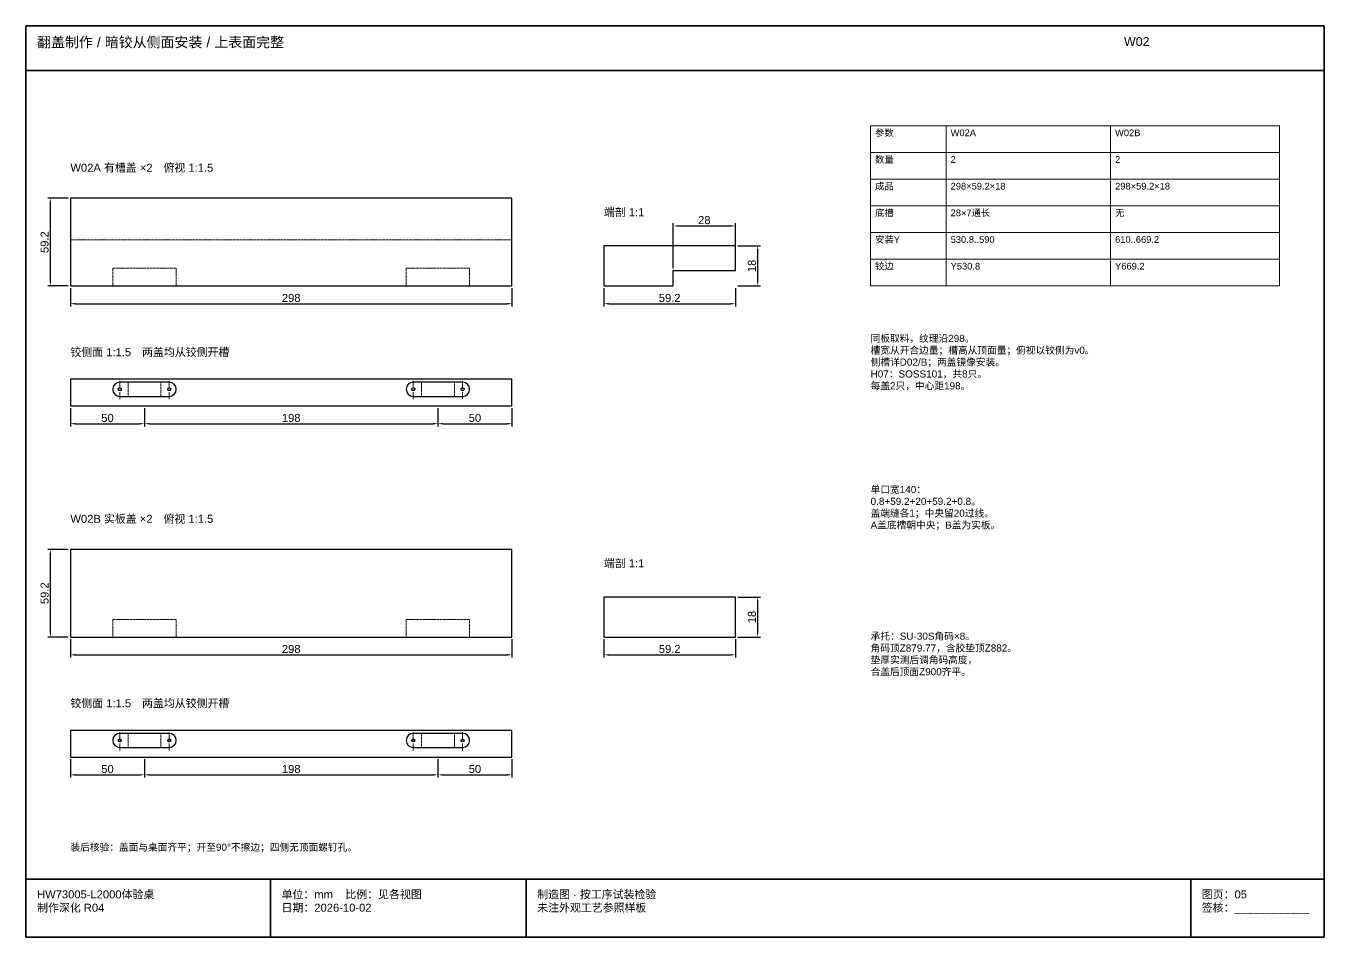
# Model space of a CAD drawing. Header units: millimetres. Extents: x 5 to 252589, y 5 to 415.
# Drawn here: x 48005 to 48589, y 5 to 415 of the extents above; entities that cross this region are included whole.
import ezdxf

# ---------------------------------------------------------------- set-up
doc = ezdxf.new("R2010")
doc.units = ezdxf.units.MM
doc.linetypes.add('CENTER', pattern=[5.08, 3.175, -0.635, 0.635, -0.635])
doc.linetypes.add('DASHED', pattern=[1.524, 1.27, -0.254])
for name, color, linetype, lineweight in [('CENTER', 8, 'CENTER', 13), ('DIM', 7, 'Continuous', 13), ('FRAME', 7, 'Continuous', 35), ('HIDDEN', 8, 'DASHED', 13), ('NOTE', 7, 'Continuous', 18), ('OUTLINE', 7, 'Continuous', 25)]:
    doc.layers.add(name, color=color, linetype=linetype, lineweight=lineweight)
doc.styles.add('CN', font='Arial Unicode.ttf')
doc.dimstyles.new('V1', dxfattribs={"dimtxt": 3.6, "dimasz": 2.2, "dimexe": 1.2, "dimexo": 1, "dimgap": 0.8, "dimtad": 1, "dimdsep": 46, "dimtxsty": 'CN', "dimcen": 2.5, "dimclrd": 7, "dimclre": 7, "dimclrt": 7, "dimazin": 3, "dimtfac": 1, "dimtmove": 0, "dimatfit": 3})
doc.dimstyles.new('V1_5', dxfattribs={"dimtxt": 3.6, "dimasz": 2.2, "dimexe": 1.2, "dimexo": 1, "dimgap": 0.8, "dimtad": 1, "dimlfac": 1.5, "dimdsep": 46, "dimtxsty": 'CN', "dimcen": 2.5, "dimclrd": 7, "dimclre": 7, "dimclrt": 7, "dimazin": 3, "dimtfac": 1, "dimtmove": 0, "dimatfit": 3})

msp = doc.modelspace()

# ---------------------------------------------------------------- linework, layer by layer
at = {"layer": 'CENTER'}
for p, q in [((48047.22083, 246.98333), (48047.22083, 256.31667)), ((48069.44583, 246.98333), (48069.44583, 256.31667)), ((48179.22083, 246.98333), (48179.22083, 256.31667)), ((48201.44583, 246.98333), (48201.44583, 256.31667)), ((48047.22083, 88.98333), (48047.22083, 98.31667)), ((48069.44583, 88.98333), (48069.44583, 98.31667)), ((48179.22083, 88.98333), (48179.22083, 98.31667)), ((48201.44583, 88.98333), (48201.44583, 98.31667))]:
    msp.add_line(p, q, dxfattribs=at)
at = {"layer": 'DIM'}
for p, q in [((48419, 370), (48419, 298)), ((48493, 370), (48493, 298)), ((48385, 358), (48569, 358)), ((48385, 346), (48569, 346)), ((48385, 334), (48569, 334)), ((48385, 322), (48569, 322)), ((48385, 310), (48569, 310))]:
    msp.add_line(p, q, dxfattribs=at)
msp.add_lwpolyline([(48385, 298), (48569, 298), (48569, 370), (48385, 370)], close=True, dxfattribs=at)
at = {"layer": 'FRAME'}
for p, q in [((48005, 395), (48589, 395)), ((48005, 31), (48589, 31)), ((48115, 5), (48115, 31)), ((48230, 5), (48230, 31)), ((48529, 5), (48529, 31))]:
    msp.add_line(p, q, dxfattribs=at)
msp.add_lwpolyline([(48005, 5), (48589, 5), (48589, 415), (48005, 415)], close=True, dxfattribs=at)
at = {"layer": 'HIDDEN'}
msp.add_line((48025, 318.8), (48223.66667, 318.8), dxfattribs=at)
for points in [[(48044.04583, 298), (48072.62083, 298), (48072.62083, 305.9375), (48044.04583, 305.9375)], [(48176.04583, 298), (48204.62083, 298), (48204.62083, 305.9375), (48176.04583, 305.9375)], [(48050.925, 248.31667), (48065.74167, 248.31667), (48065.74167, 254.66667), (48050.925, 254.66667)], [(48182.925, 248.31667), (48197.74167, 248.31667), (48197.74167, 254.66667), (48182.925, 254.66667)], [(48044.04583, 140), (48072.62083, 140), (48072.62083, 147.9375), (48044.04583, 147.9375)], [(48176.04583, 140), (48204.62083, 140), (48204.62083, 147.9375), (48176.04583, 147.9375)], [(48050.925, 90.31667), (48065.74167, 90.31667), (48065.74167, 96.66667), (48050.925, 96.66667)], [(48182.925, 90.31667), (48197.74167, 90.31667), (48197.74167, 96.66667), (48182.925, 96.66667)]]:
    msp.add_lwpolyline(points, close=True, dxfattribs=at)
at = {"layer": 'OUTLINE'}
for p, q in [((48044.04583, 251.49167), (48044.04583, 251.49167)), ((48069.44583, 254.66667), (48047.22083, 254.66667)), ((48072.62083, 251.49167), (48072.62083, 251.49167)), ((48176.04583, 251.49167), (48176.04583, 251.49167)), ((48201.44583, 254.66667), (48179.22083, 254.66667)), ((48204.62083, 251.49167), (48204.62083, 251.49167)), ((48047.22083, 248.31667), (48069.44583, 248.31667)), ((48179.22083, 248.31667), (48201.44583, 248.31667)), ((48044.04583, 93.49167), (48044.04583, 93.49167)), ((48069.44583, 96.66667), (48047.22083, 96.66667)), ((48072.62083, 93.49167), (48072.62083, 93.49167)), ((48176.04583, 93.49167), (48176.04583, 93.49167)), ((48201.44583, 96.66667), (48179.22083, 96.66667)), ((48204.62083, 93.49167), (48204.62083, 93.49167)), ((48047.22083, 90.31667), (48069.44583, 90.31667)), ((48179.22083, 90.31667), (48201.44583, 90.31667))]:
    msp.add_line(p, q, dxfattribs=at)
for points in [[(48025, 298), (48223.66667, 298), (48223.66667, 337.46667), (48025, 337.46667)], [(48265, 298), (48296.2, 298), (48296.2, 305), (48324.2, 305), (48324.2, 316), (48265, 316)], [(48025, 244), (48223.66667, 244), (48223.66667, 256), (48025, 256)], [(48025, 140), (48223.66667, 140), (48223.66667, 179.46667), (48025, 179.46667)], [(48265, 140), (48324.2, 140), (48324.2, 158), (48265, 158)], [(48025, 86), (48223.66667, 86), (48223.66667, 98), (48025, 98)]]:
    msp.add_lwpolyline(points, close=True, dxfattribs=at)
for centre in [(48047.22083, 251.49167), (48069.44583, 251.49167), (48179.22083, 251.49167), (48201.44583, 251.49167), (48047.22083, 93.49167), (48069.44583, 93.49167), (48179.22083, 93.49167), (48201.44583, 93.49167)]:
    msp.add_circle(centre, 0.66667, dxfattribs=at)
for centre, start, end in [((48047.22083, 251.49167), 90, 180), ((48047.22083, 251.49167), 180, 270), ((48069.44583, 251.49167), 0, 90), ((48069.44583, 251.49167), 270, 360), ((48179.22083, 251.49167), 90, 180), ((48179.22083, 251.49167), 180, 270), ((48201.44583, 251.49167), 0, 90), ((48201.44583, 251.49167), 270, 360), ((48047.22083, 93.49167), 90, 180), ((48047.22083, 93.49167), 180, 270), ((48069.44583, 93.49167), 0, 90), ((48069.44583, 93.49167), 270, 360), ((48179.22083, 93.49167), 90, 180), ((48179.22083, 93.49167), 180, 270), ((48201.44583, 93.49167), 0, 90), ((48201.44583, 93.49167), 270, 360)]:
    msp.add_arc(centre, 3.175, start, end, dxfattribs=at)

# ---------------------------------------------------------------- texts
at = {"layer": 'NOTE', "attachment_point": 1, "style": 'CN'}
for s, insert, char_height, width in [('翻盖制作 / 暗铰从侧面安装 / 上表面完整', (48010, 410), 4.6, 484), ('W02', (48499, 410), 4, 90), ('参数', (48387, 368.4), 3, 30), ('W02A', (48421, 368.4), 3, 70), ('W02B', (48495, 368.4), 3, 72), ('数量', (48387, 356.4), 3, 30), ('2', (48421, 356.4), 3, 70), ('2', (48495, 356.4), 3, 72), ('W02A 有槽盖 ×2\u3000俯视 1:1.5', (48025, 353), 3.6, 180), ('成品', (48387, 344.4), 3, 30), ('298×59.2×18', (48421, 344.4), 3, 70), ('298×59.2×18', (48495, 344.4), 3, 72), ('端剖 1:1', (48265, 333), 3.6, 180), ('底槽', (48387, 332.4), 3, 30), ('28×7通长', (48421, 332.4), 3, 70), ('无', (48495, 332.4), 3, 72), ('安装Y', (48387, 320.4), 3, 30), ('530.8..590', (48421, 320.4), 3, 70), ('610..669.2', (48495, 320.4), 3, 72), ('铰边', (48387, 308.4), 3, 30), ('Y530.8', (48421, 308.4), 3, 70), ('Y669.2', (48495, 308.4), 3, 72), ('同板取料，纹理沿298。\\P槽宽从开合边量；槽高从顶面量；俯视以铰侧为v0。\\P侧槽详D02/B；两盖镜像安装。\\PH07：SOSS101，共8只。\\P每盖2只，中心距198。', (48385, 276), 3.2, 183), ('铰侧面 1:1.5\u3000两盖均从铰侧开槽', (48025, 270), 3.6, 180), ('单口宽140：\\P0.8+59.2+20+59.2+0.8。\\P盖端缝各1；中央留20过线。\\PA盖底槽朝中央；B盖为实板。', (48385, 208), 3.2, 183), ('W02B 实板盖 ×2\u3000俯视 1:1.5', (48025, 195), 3.6, 180), ('端剖 1:1', (48265, 175), 3.6, 180), ('承托：SU-30S角码×8。\\P角码顶Z879.77，含胶垫顶Z882。\\P垫厚实测后调角码高度，\\P合盖后顶面Z900齐平。', (48385, 142), 3.2, 183), ('铰侧面 1:1.5\u3000两盖均从铰侧开槽', (48025, 112), 3.6, 180), ('装后核验：盖面与桌面齐平；开至90°不擦边；四侧无顶面螺钉孔。', (48025, 47), 3.2, 550), ('HW73005-L2000体验桌\\P制作深化 R04', (48010, 26), 3.6, 100), ('单位：mm    比例：见各视图\\P日期：2026-10-02', (48120, 26), 3.6, 105), ('制造图 · 按工序试装检验\\P未注外观工艺参照样板', (48235, 26), 3.6, 289), ('图页：05\\P签核：____________', (48534, 26), 3.6, 55)]:
    msp.add_mtext(s, dxfattribs=dict(at, insert=insert, char_height=char_height, width=width))

# ---------------------------------------------------------------- dimensions: what is measured, and where the dimension line sits
at = {"layer": 'DIM'}
for base, p1, p2, dimstyle in [((48016, 298), (48025, 298), (48025, 337.46667), 'V1_5'), ((48334.2, 298), (48324.2, 298), (48324.2, 316), 'V1'), ((48016, 140), (48025, 140), (48025, 179.46667), 'V1_5'), ((48334.2, 140), (48324.2, 140), (48324.2, 158), 'V1')]:
    msp.add_linear_dim(base=base, p1=p1, p2=p2, angle=90, dimstyle=dimstyle, dxfattribs=at).render()
for base, p1, p2, dimstyle in [((48296.2, 325), (48296.2, 305), (48324.2, 305), 'V1'), ((48025, 290), (48025, 298), (48223.66667, 298), 'V1_5'), ((48265, 290), (48265, 298), (48324.2, 298), 'V1'), ((48025, 236), (48025, 244), (48058.33333, 244), 'V1_5'), ((48058.33333, 236), (48058.33333, 244), (48190.33333, 244), 'V1_5'), ((48190.33333, 236), (48190.33333, 244), (48223.66667, 244), 'V1_5'), ((48025, 132), (48025, 140), (48223.66667, 140), 'V1_5'), ((48265, 132), (48265, 140), (48324.2, 140), 'V1'), ((48025, 78), (48025, 86), (48058.33333, 86), 'V1_5'), ((48058.33333, 78), (48058.33333, 86), (48190.33333, 86), 'V1_5'), ((48190.33333, 78), (48190.33333, 86), (48223.66667, 86), 'V1_5')]:
    msp.add_linear_dim(base=base, p1=p1, p2=p2, dimstyle=dimstyle, dxfattribs=at).render()

doc.saveas('drawing.dxf')
